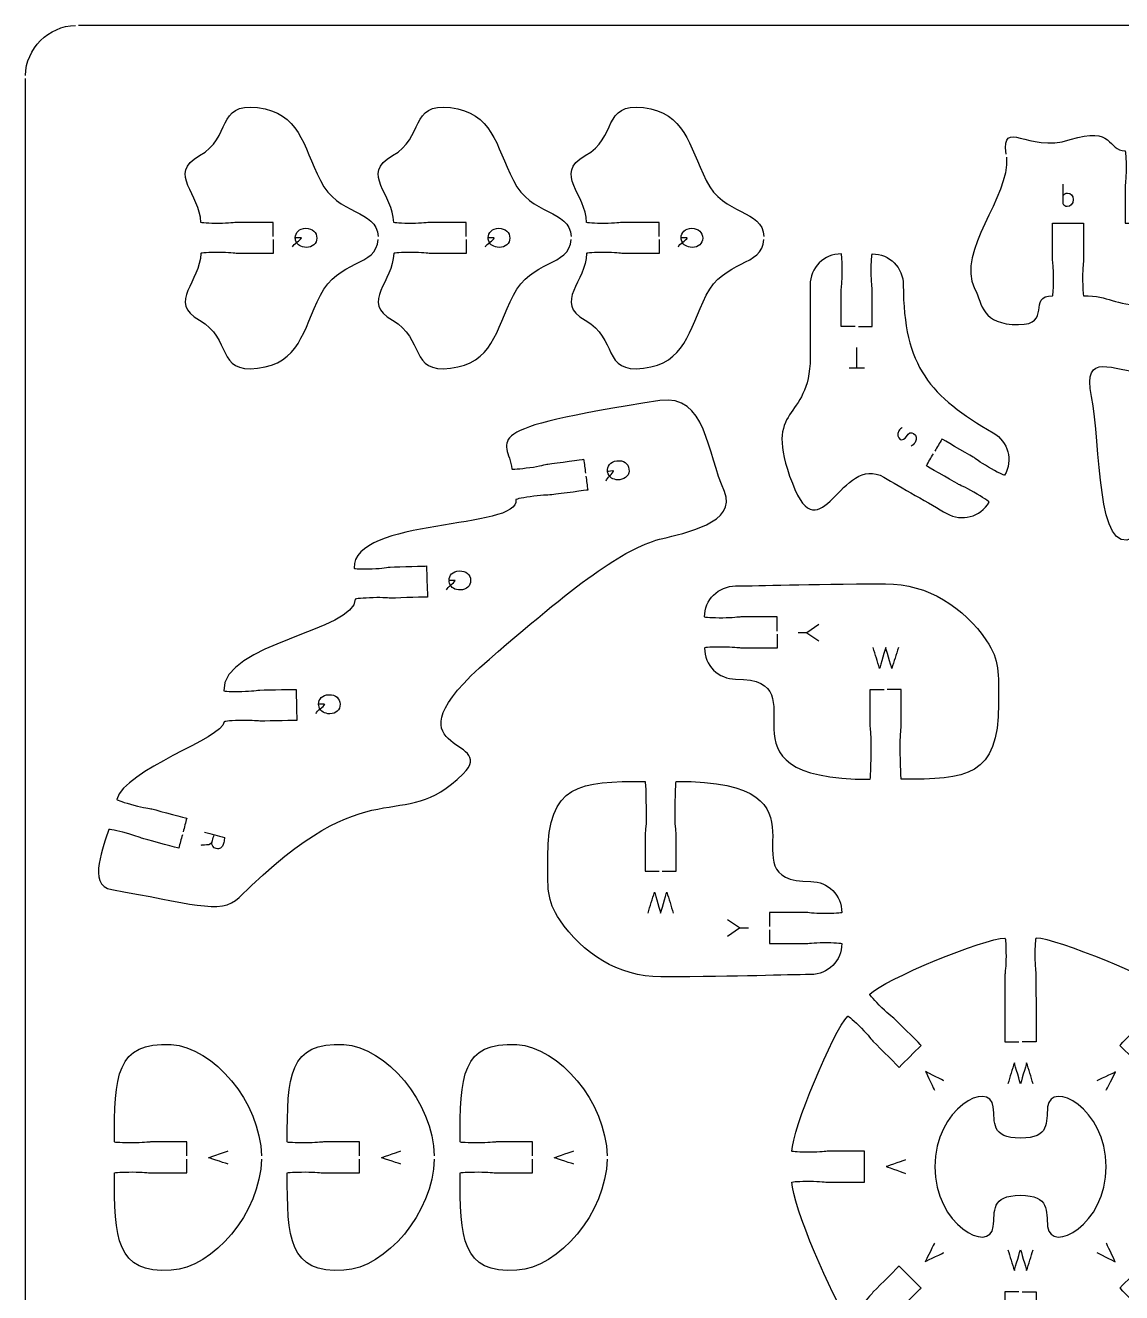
# Model space of a CAD drawing. Extents: x 0 to 300, y 0 to 300.
# Drawn here: x 0 to 105.9, y 177.7 to 300.1 of the extents above; entities that cross this region are included whole.
import ezdxf

# ---------------------------------------------------------------- set-up
doc = ezdxf.new("R2010")
doc.units = 0
doc.header["$MEASUREMENT"] = 0
doc.layers.add('DEFAULT', color=7, linetype='CONTINUOUS')

msp = doc.modelspace()

# ---------------------------------------------------------------- linework, layer by layer
at = {"layer": 'DEFAULT', "color": 1}
for points in [[(294.85, 300.1), (5.15, 300.1)], [(0, 5.25), (0, 294.95)]]:
    msp.add_lwpolyline(points, dxfattribs=at)
at = {"layer": 'DEFAULT', "color": 250}
for points in [[(80.31, 266.97), (80.31, 268.99)], [(81.06, 266.97), (79.57, 266.97)], [(76.66, 242.23), (75.5, 241.42), (74.64, 241.42)], [(75.5, 241.42), (76.66, 240.65)], [(68.98, 212.9), (67.82, 213.68)], [(67.82, 212.1), (68.98, 212.9), (69.84, 212.9)]]:
    msp.add_lwpolyline(points, dxfattribs=at)
at = {"layer": 'DEFAULT', "color": 1}
msp.add_open_spline([(0, 295.25), (0.08, 297.88), (2.22, 300.02), (4.85, 300.1)], degree=3, dxfattribs=at)
for points, knots in [([(23.94, 279.71), (23.94, 280.16), (23.94, 280.61), (23.94, 281.06), (22.78, 281.06), (21.61, 281.06), (20.44, 281.06), (20.27, 281.06), (19.66, 280.96), (18.69, 280.96), (17.73, 280.96), (16.94, 281.01), (16.94, 281.06), (16.94, 283.75), (13.67, 285.77), (16.82, 287.51), (19.98, 289.25), (18.4, 292.66), (22.44, 292.16), (26.47, 291.66), (26.79, 288.59), (28.5, 285.1), (30.19, 281.68), (33.94, 282.34), (34.08, 279.71)], [0, 0, 0, 0, 3.82, 3.82, 3.82, 13.74, 13.74, 13.74, 14.74, 14.74, 14.74, 15.74, 15.74, 15.74, 16.74, 16.74, 16.74, 17.74, 17.74, 17.74, 18.74, 18.74, 18.74, 19.74, 19.74, 19.74, 19.74]), ([(42.58, 279.71), (42.58, 280.16), (42.58, 280.61), (42.58, 281.06), (41.41, 281.06), (40.25, 281.06), (39.08, 281.06), (38.9, 281.06), (38.3, 280.96), (37.33, 280.96), (36.36, 280.96), (35.58, 281.01), (35.58, 281.06), (35.58, 283.75), (32.31, 285.77), (35.46, 287.51), (38.61, 289.25), (37.04, 292.66), (41.07, 292.16), (45.11, 291.66), (45.42, 288.59), (47.14, 285.1), (48.83, 281.68), (52.58, 282.34), (52.72, 279.71)], [0, 0, 0, 0, 3.82, 3.82, 3.82, 13.74, 13.74, 13.74, 14.74, 14.74, 14.74, 15.74, 15.74, 15.74, 16.74, 16.74, 16.74, 17.74, 17.74, 17.74, 18.74, 18.74, 18.74, 19.74, 19.74, 19.74, 19.74]), ([(61.21, 279.71), (61.21, 280.16), (61.21, 280.61), (61.21, 281.06), (60.05, 281.06), (58.88, 281.06), (57.71, 281.06), (57.54, 281.06), (56.93, 280.96), (55.96, 280.96), (55, 280.96), (54.21, 281.01), (54.21, 281.06), (54.21, 283.75), (50.94, 285.77), (54.09, 287.51), (57.25, 289.25), (55.67, 292.66), (59.71, 292.16), (63.74, 291.66), (64.06, 288.59), (65.77, 285.1), (67.46, 281.68), (71.21, 282.34), (71.35, 279.71)], [0, 0, 0, 0, 3.82, 3.82, 3.82, 13.74, 13.74, 13.74, 14.74, 14.74, 14.74, 15.74, 15.74, 15.74, 16.74, 16.74, 16.74, 17.74, 17.74, 17.74, 18.74, 18.74, 18.74, 19.74, 19.74, 19.74, 19.74]), ([(94.74, 287.66), (94.33, 291.27), (96.75, 287.71), (100.92, 289.06), (105.16, 290.43), (104.53, 287.98), (106.23, 287.98), (106.29, 287.98), (106.33, 287.19), (106.33, 286.23), (106.33, 285.26), (106.23, 284.65), (106.23, 284.48), (106.23, 283.31), (106.23, 282.14), (106.23, 280.98), (107.23, 280.98), (108.23, 280.98), (109.23, 280.98), (109.23, 282.14), (109.23, 283.31), (109.23, 284.48), (109.23, 284.65), (109.13, 285.26), (109.13, 286.23), (109.13, 287.19), (109.18, 287.98), (109.23, 287.98), (111.37, 287.98), (114.23, 290.35), (114.31, 287.28)], [0, 0, 0, 0, 1, 1, 1, 2, 2, 2, 3, 3, 3, 4, 4, 4, 13.92, 13.92, 13.92, 22.42, 22.42, 22.42, 32.34, 32.34, 32.34, 33.34, 33.34, 33.34, 34.34, 34.34, 34.34, 35.34, 35.34, 35.34, 35.34]), ([(94.78, 287.36), (95.12, 283.51), (89.89, 278.3), (91.7, 274.68), (92.5, 273.09), (92.33, 271.19), (95.95, 271.19), (99.23, 271.19), (96.74, 273.98), (99.23, 273.98), (99.28, 273.98), (99.33, 274.76), (99.33, 275.73), (99.33, 276.7), (99.23, 277.3), (99.23, 277.48), (99.23, 278.64), (99.23, 279.81), (99.23, 280.98), (100.23, 280.98), (101.23, 280.98), (102.23, 280.98), (102.23, 279.81), (102.23, 278.64), (102.23, 277.48), (102.23, 277.3), (102.13, 276.7), (102.13, 275.73), (102.13, 274.76), (102.17, 273.98), (102.23, 273.98), (104.78, 273.98), (105.03, 273.06), (108.27, 273.06), (111.51, 273.06), (114.5, 273.87), (113.88, 275.93), (113.27, 277.95), (114.28, 283.66), (114.31, 286.98)], [0, 0, 0, 0, 1, 1, 1, 2, 2, 2, 3, 3, 3, 4, 4, 4, 5, 5, 5, 14.92, 14.92, 14.92, 23.43, 23.43, 23.43, 33.35, 33.35, 33.35, 34.35, 34.35, 34.35, 35.35, 35.35, 35.35, 36.35, 36.35, 36.35, 37.35, 37.35, 37.35, 38.35, 38.35, 38.35, 38.35]), ([(23.94, 279.41), (23.94, 278.96), (23.94, 278.51), (23.94, 278.06), (22.78, 278.06), (21.61, 278.06), (20.44, 278.06), (20.27, 278.06), (19.66, 278.16), (18.69, 278.16), (17.73, 278.16), (16.94, 278.12), (16.94, 278.06), (16.94, 275.37), (13.67, 273.36), (16.82, 271.61), (19.98, 269.87), (18.4, 266.47), (22.44, 266.97), (26.47, 267.47), (26.79, 270.54), (28.5, 274.02), (30.19, 277.45), (33.95, 276.79), (34.08, 279.41)], [0, 0, 0, 0, 3.83, 3.83, 3.83, 13.75, 13.75, 13.75, 14.75, 14.75, 14.75, 15.75, 15.75, 15.75, 16.75, 16.75, 16.75, 17.75, 17.75, 17.75, 18.75, 18.75, 18.75, 19.75, 19.75, 19.75, 19.75]), ([(42.58, 279.41), (42.58, 278.96), (42.58, 278.51), (42.58, 278.06), (41.41, 278.06), (40.25, 278.06), (39.08, 278.06), (38.9, 278.06), (38.3, 278.16), (37.33, 278.16), (36.36, 278.16), (35.58, 278.12), (35.58, 278.06), (35.58, 275.37), (32.31, 273.36), (35.46, 271.61), (38.61, 269.87), (37.04, 266.47), (41.07, 266.97), (45.11, 267.47), (45.42, 270.54), (47.14, 274.02), (48.83, 277.45), (52.58, 276.79), (52.72, 279.41)], [0, 0, 0, 0, 3.83, 3.83, 3.83, 13.75, 13.75, 13.75, 14.75, 14.75, 14.75, 15.75, 15.75, 15.75, 16.75, 16.75, 16.75, 17.75, 17.75, 17.75, 18.75, 18.75, 18.75, 19.75, 19.75, 19.75, 19.75]), ([(61.21, 279.41), (61.21, 278.96), (61.21, 278.51), (61.21, 278.06), (60.05, 278.06), (58.88, 278.06), (57.71, 278.06), (57.54, 278.06), (56.93, 278.16), (55.96, 278.16), (55, 278.16), (54.21, 278.12), (54.21, 278.06), (54.21, 275.37), (50.94, 273.36), (54.09, 271.61), (57.25, 269.87), (55.67, 266.47), (59.71, 266.97), (63.74, 267.47), (64.06, 270.54), (65.77, 274.02), (67.46, 277.45), (71.22, 276.79), (71.35, 279.41)], [0, 0, 0, 0, 3.83, 3.83, 3.83, 13.75, 13.75, 13.75, 14.75, 14.75, 14.75, 15.75, 15.75, 15.75, 16.75, 16.75, 16.75, 17.75, 17.75, 17.75, 18.75, 18.75, 18.75, 19.75, 19.75, 19.75, 19.75]), ([(80.17, 271.02), (79.71, 271.02), (79.26, 271.02), (78.81, 271.02), (78.81, 272.19), (78.81, 273.36), (78.81, 274.52), (78.81, 274.7), (78.91, 275.31), (78.91, 276.27), (78.91, 277.24), (78.87, 278.02), (78.81, 278.02), (77.16, 278.02), (75.81, 276.68), (75.81, 275.02), (75.81, 272.69), (75.81, 270.36), (75.81, 268.02), (75.81, 261.64), (71.08, 263.64), (74.09, 255.86), (76.82, 248.76), (78.81, 258.83), (82.94, 256.44), (84.45, 255.56), (87.49, 253.81), (89, 252.94), (90.43, 252.11), (92.27, 252.6), (93.1, 254.03), (93.13, 254.08), (92.47, 254.51), (91.63, 255), (90.79, 255.48), (90.22, 255.7), (90.07, 255.79), (89.31, 256.22), (87.04, 257.54), (87.04, 257.54), (87.26, 257.93), (87.49, 258.32), (87.71, 258.71)], [0, 0, 0, 0, 3.83, 3.83, 3.83, 13.75, 13.75, 13.75, 14.75, 14.75, 14.75, 15.75, 15.75, 15.75, 16.75, 16.75, 16.75, 36.6, 36.6, 36.6, 37.6, 37.6, 37.6, 38.6, 38.6, 38.6, 39.6, 39.6, 39.6, 40.6, 40.6, 40.6, 41.6, 41.6, 41.6, 42.6, 42.6, 42.6, 43.6, 43.6, 43.6, 47.435205, 47.435205, 47.435205, 47.435205]), ([(80.47, 271.02), (80.91, 271.02), (81.36, 271.02), (81.81, 271.02), (81.81, 272.19), (81.81, 273.36), (81.81, 274.52), (81.81, 274.7), (81.71, 275.31), (81.71, 276.27), (81.71, 277.24), (81.76, 278.02), (81.81, 278.02), (83.47, 278.02), (84.81, 276.68), (84.81, 275.02), (84.81, 267.12), (87.44, 264.23), (93.5, 260.73), (94.94, 259.9), (95.43, 258.07), (94.6, 256.63), (94.57, 256.58), (93.87, 256.94), (93.03, 257.42), (92.2, 257.9), (91.72, 258.3), (91.57, 258.38), (90.81, 258.82), (88.54, 260.13), (88.54, 260.13), (88.31, 259.74), (88.09, 259.35), (87.86, 258.97)], [0, 0, 0, 0, 3.82, 3.82, 3.82, 13.74, 13.74, 13.74, 14.74, 14.74, 14.74, 15.74, 15.74, 15.74, 16.74, 16.74, 16.74, 17.74, 17.74, 17.74, 18.74, 18.74, 18.74, 19.74, 19.74, 19.74, 20.74, 20.74, 20.74, 21.74, 21.74, 21.74, 25.566552, 25.566552, 25.566552, 25.566552]), ([(122.63, 264.96), (122.63, 264.5), (122.63, 264.05), (122.63, 263.6), (123.79, 263.6), (124.96, 263.6), (126.13, 263.6), (126.3, 263.6), (126.91, 263.71), (127.88, 263.71), (128.84, 263.71), (129.63, 263.66), (129.63, 263.6), (129.63, 260.7), (128.59, 259.76), (123.54, 260.41), (118.5, 261.07), (117.32, 258.02), (115.02, 254.66), (112.71, 251.3), (110.65, 252.67), (107.03, 250.61), (103.42, 248.56), (103.92, 259.7), (102.99, 264.25), (102.05, 268.79), (105.21, 266.61), (107.89, 266.61), (107.94, 266.61), (107.99, 265.82), (107.99, 264.86), (107.99, 263.89), (107.89, 263.28), (107.89, 263.1), (107.89, 261.94), (107.89, 260.77), (107.89, 259.6), (108.34, 259.6), (108.79, 259.6), (109.24, 259.6)], [0, 0, 0, 0, 3.83, 3.83, 3.83, 13.75, 13.75, 13.75, 14.75, 14.75, 14.75, 15.75, 15.75, 15.75, 16.75, 16.75, 16.75, 17.75, 17.75, 17.75, 18.75, 18.75, 18.75, 19.75, 19.75, 19.75, 20.75, 20.75, 20.75, 21.75, 21.75, 21.75, 22.75, 22.75, 22.75, 32.67, 32.67, 32.67, 36.49, 36.49, 36.49, 36.49]), ([(15.17, 221.9), (15.05, 221.47), (14.93, 221.03), (14.82, 220.6), (14.82, 220.6), (12.28, 221.28), (11.43, 221.5), (11.26, 221.55), (10.7, 221.8), (9.77, 222.05), (8.84, 222.3), (8.07, 222.46), (8.05, 222.41), (7.67, 220.96), (5.88, 217), (8.34, 216.6), (15.72, 215.37), (18.91, 214.08), (20.65, 215.83), (33.63, 228.81), (36.2, 221.69), (42.28, 227.78), (45.96, 231.46), (33.95, 229.48), (44.83, 238.88), (54.02, 246.84), (58.09, 249.69), (61.58, 250.53), (63.53, 251.01), (68.87, 252.06), (67.53, 255.06), (65.87, 258.74), (65.77, 264.54), (61.29, 263.84), (43.14, 261.04), (46.6, 260.23), (47, 257.25), (47, 257.2), (47.78, 257.25), (48.74, 257.38), (49.7, 257.51), (50.29, 257.69), (50.46, 257.71), (51.33, 257.83), (53.93, 258.18), (53.93, 258.18), (53.99, 257.73), (54.05, 257.29), (54.11, 256.84)], [0, 0, 0, 0, 3.830157, 3.830157, 3.830157, 4.830157, 4.830157, 4.830157, 5.830157, 5.830157, 5.830157, 6.830157, 6.830157, 6.830157, 7.830157, 7.830157, 7.830157, 8.830157, 8.830157, 8.830157, 9.830157, 9.830157, 9.830157, 10.830157, 10.830157, 10.830157, 11.830157, 11.830157, 11.830157, 12.830157, 12.830157, 12.830157, 13.830157, 13.830157, 13.830157, 14.830157, 14.830157, 14.830157, 15.830157, 15.830157, 15.830157, 16.830157, 16.830157, 16.830157, 17.830157, 17.830157, 17.830157, 21.654317, 21.654317, 21.654317, 21.654317]), ([(54.15, 256.54), (54.21, 256.1), (54.27, 255.65), (54.33, 255.2), (54.33, 255.2), (51.73, 254.86), (50.86, 254.74), (50.69, 254.72), (50.07, 254.73), (49.11, 254.61), (48.16, 254.48), (47.39, 254.33), (47.39, 254.28), (47.79, 251.31), (31.6, 252.56), (31.75, 247.65), (31.76, 247.59), (32.54, 247.57), (33.51, 247.6), (34.47, 247.63), (35.08, 247.76), (35.25, 247.76), (36.13, 247.78), (38.75, 247.87), (38.75, 247.87), (38.78, 246.87), (38.81, 245.87), (38.85, 244.87), (38.85, 244.87), (36.22, 244.79), (35.35, 244.76), (35.17, 244.75), (34.56, 244.84), (33.6, 244.8), (32.63, 244.77), (31.86, 244.71), (31.85, 244.65), (31.94, 241.65), (19.03, 240.36), (19.16, 235.81), (19.16, 235.76), (19.95, 235.73), (20.91, 235.75), (21.88, 235.76), (22.49, 235.88), (22.66, 235.88), (23.54, 235.9), (26.16, 235.95), (26.16, 235.95), (26.18, 234.95), (26.2, 233.95), (26.22, 232.95), (26.22, 232.95), (23.6, 232.9), (22.72, 232.88), (22.55, 232.88), (21.94, 232.97), (20.97, 232.95), (20, 232.93), (19.23, 232.87), (19.22, 232.81), (19.08, 231.21), (9.6, 228.2), (8.83, 225.3), (8.83, 225.25), (9.57, 225), (10.49, 224.76), (11.43, 224.51), (12.04, 224.45), (12.21, 224.4), (13.05, 224.17), (15.59, 223.5), (15.59, 223.5), (15.47, 223.06), (15.36, 222.63), (15.24, 222.19)], [0, 0, 0, 0, 3.82416, 3.82416, 3.82416, 4.82416, 4.82416, 4.82416, 5.82416, 5.82416, 5.82416, 6.82416, 6.82416, 6.82416, 7.82416, 7.82416, 7.82416, 8.82416, 8.82416, 8.82416, 9.82416, 9.82416, 9.82416, 10.82416, 10.82416, 10.82416, 19.328771, 19.328771, 19.328771, 20.328771, 20.328771, 20.328771, 21.328771, 21.328771, 21.328771, 22.328771, 22.328771, 22.328771, 23.328771, 23.328771, 23.328771, 24.328771, 24.328771, 24.328771, 25.328771, 25.328771, 25.328771, 26.328771, 26.328771, 26.328771, 34.83047, 34.83047, 34.83047, 35.83047, 35.83047, 35.83047, 36.83047, 36.83047, 36.83047, 37.83047, 37.83047, 37.83047, 38.83047, 38.83047, 38.83047, 39.83047, 39.83047, 39.83047, 40.83047, 40.83047, 40.83047, 41.83047, 41.83047, 41.83047, 45.658054, 45.658054, 45.658054, 45.658054]), ([(72.61, 241.58), (72.61, 242.03), (72.61, 242.49), (72.61, 242.94), (71.44, 242.94), (70.27, 242.94), (69.11, 242.94), (68.94, 242.94), (68.32, 242.84), (67.36, 242.84), (66.39, 242.84), (65.61, 242.88), (65.61, 242.94), (65.61, 244.6), (66.95, 245.94), (68.61, 245.94), (71.2, 245.94), (75.09, 246.14), (83.1, 246.14), (87.23, 246.14), (90.66, 243.88), (92.85, 240.65), (94.13, 238.76), (94.01, 237.56), (94.01, 234.56), (94.01, 227.46), (90.97, 227.26), (84.61, 227.26), (84.56, 227.26), (84.51, 229.72), (84.51, 230.68), (84.51, 231.65), (84.61, 232.26), (84.61, 232.43), (84.61, 233.6), (84.61, 234.77), (84.61, 235.93), (84.16, 235.93), (83.71, 235.93), (83.26, 235.93)], [0, 0, 0, 0, 3.83, 3.83, 3.83, 13.75, 13.75, 13.75, 14.75, 14.75, 14.75, 15.75, 15.75, 15.75, 16.75, 16.75, 16.75, 17.75, 17.75, 17.75, 18.75, 18.75, 18.75, 19.75, 19.75, 19.75, 20.75, 20.75, 20.75, 21.75, 21.75, 21.75, 22.75, 22.75, 22.75, 32.67, 32.67, 32.67, 36.5, 36.5, 36.5, 36.5]), ([(72.61, 241.28), (72.61, 240.84), (72.61, 240.39), (72.61, 239.94), (71.44, 239.94), (70.27, 239.94), (69.11, 239.94), (68.94, 239.94), (68.32, 240.04), (67.36, 240.04), (66.39, 240.04), (65.61, 239.99), (65.61, 239.94), (65.61, 238.28), (66.95, 236.94), (68.61, 236.94), (77.46, 236.94), (65.26, 227.26), (81.61, 227.26), (81.67, 227.34), (81.71, 229.73), (81.71, 230.68), (81.71, 231.65), (81.61, 232.26), (81.61, 232.43), (81.61, 233.6), (81.61, 234.77), (81.61, 235.93), (82.06, 235.93), (82.51, 235.93), (82.96, 235.93)], [0, 0, 0, 0, 3.82, 3.82, 3.82, 13.74, 13.74, 13.74, 14.74, 14.74, 14.74, 15.74, 15.74, 15.74, 16.74, 16.74, 16.74, 17.74, 17.74, 17.74, 18.74, 18.74, 18.74, 19.74, 19.74, 19.74, 29.66, 29.66, 29.66, 33.48, 33.48, 33.48, 33.48]), ([(71.87, 212.73), (71.87, 212.29), (71.87, 211.84), (71.87, 211.39), (73.04, 211.39), (74.2, 211.39), (75.37, 211.39), (75.54, 211.39), (76.15, 211.49), (77.12, 211.49), (78.09, 211.49), (78.87, 211.44), (78.87, 211.39), (78.87, 209.73), (77.53, 208.39), (75.87, 208.39), (73.28, 208.39), (69.38, 208.18), (61.38, 208.18), (57.24, 208.18), (53.82, 210.45), (51.63, 213.67), (50.34, 215.56), (50.46, 216.76), (50.46, 219.77), (50.46, 226.86), (53.51, 227.06), (59.87, 227.06), (59.92, 227.06), (59.97, 224.61), (59.97, 223.64), (59.97, 222.67), (59.87, 222.07), (59.87, 221.89), (59.87, 220.72), (59.87, 219.56), (59.87, 218.39), (60.32, 218.39), (60.77, 218.39), (61.22, 218.39)], [0, 0, 0, 0, 3.82, 3.82, 3.82, 13.74, 13.74, 13.74, 14.74, 14.74, 14.74, 15.74, 15.74, 15.74, 16.74, 16.74, 16.74, 17.74, 17.74, 17.74, 18.74, 18.74, 18.74, 19.74, 19.74, 19.74, 20.74, 20.74, 20.74, 21.74, 21.74, 21.74, 22.74, 22.74, 22.74, 32.66, 32.66, 32.66, 36.49, 36.49, 36.49, 36.49]), ([(61.52, 218.39), (61.97, 218.39), (62.42, 218.39), (62.87, 218.39), (62.87, 219.56), (62.87, 220.72), (62.87, 221.89), (62.87, 222.07), (62.77, 222.67), (62.77, 223.64), (62.77, 224.59), (62.81, 226.99), (62.87, 227.06), (79.22, 227.06), (67.02, 217.38), (75.87, 217.38), (77.53, 217.38), (78.87, 216.04), (78.87, 214.39), (78.87, 214.33), (78.09, 214.29), (77.12, 214.29), (76.15, 214.29), (75.54, 214.39), (75.37, 214.39), (74.2, 214.39), (73.04, 214.39), (71.87, 214.39), (71.87, 213.94), (71.87, 213.49), (71.87, 213.03)], [0, 0, 0, 0, 3.82, 3.82, 3.82, 13.74, 13.74, 13.74, 14.74, 14.74, 14.74, 15.74, 15.74, 15.74, 16.74, 16.74, 16.74, 17.74, 17.74, 17.74, 18.74, 18.74, 18.74, 19.74, 19.74, 19.74, 29.66, 29.66, 29.66, 33.49, 33.49, 33.49, 33.49]), ([(95.98, 177.75), (95.53, 177.75), (95.07, 177.75), (94.62, 177.75), (94.62, 175.59), (94.62, 173.42), (94.62, 171.25), (94.62, 171.08), (94.73, 170.47), (94.73, 169.51), (94.73, 168.54), (94.68, 167.75), (94.63, 167.75), (92.63, 167.75), (82.99, 171.75), (81.58, 173.16), (81.54, 173.2), (82.06, 173.79), (82.74, 174.47), (83.43, 175.15), (83.92, 175.51), (84.05, 175.63), (84.67, 176.25), (86.52, 178.11), (86.52, 178.11), (85.82, 178.82), (85.11, 179.52), (84.4, 180.23), (84.4, 180.23), (82.55, 178.38), (81.93, 177.76), (81.8, 177.63), (81.44, 177.13), (80.76, 176.45), (80.08, 175.77), (79.49, 175.24), (79.45, 175.28), (78.04, 176.7), (74.05, 186.33), (74.05, 188.33), (74.05, 188.39), (74.83, 188.43), (75.8, 188.43), (76.76, 188.43), (77.37, 188.33), (77.55, 188.33), (78.42, 188.33), (81.05, 188.33), (81.05, 188.33), (81.05, 189.33), (81.05, 190.33), (81.05, 191.33), (81.05, 191.33), (78.42, 191.33), (77.55, 191.33), (77.37, 191.33), (76.77, 191.23), (75.8, 191.23), (74.83, 191.23), (74.05, 191.27), (74.05, 191.33), (74.05, 193.33), (78.04, 202.97), (79.45, 204.38), (79.49, 204.42), (80.08, 203.9), (80.76, 203.21), (81.45, 202.53), (81.8, 202.03), (81.93, 201.91), (82.55, 201.28), (84.4, 199.43), (84.4, 199.43), (85.11, 200.14), (85.82, 200.85), (86.53, 201.55), (86.53, 201.55), (84.67, 203.41), (84.05, 204.03), (83.92, 204.15), (83.43, 204.51), (82.74, 205.19), (82.06, 205.88), (81.54, 206.46), (81.58, 206.5), (82.99, 207.92), (92.63, 211.91), (94.63, 211.91), (94.68, 211.91), (94.73, 211.13), (94.73, 210.16), (94.73, 209.19), (94.63, 208.58), (94.63, 208.41), (94.62, 207.53), (94.62, 201.91), (94.62, 201.91), (95.07, 201.91), (95.53, 201.91), (95.98, 201.91)], [0, 0, 0, 0, 3.83, 3.83, 3.83, 22.25, 22.25, 22.25, 23.25, 23.25, 23.25, 24.25, 24.25, 24.25, 25.25, 25.25, 25.25, 26.25, 26.25, 26.25, 27.25, 27.25, 27.25, 28.25, 28.25, 28.25, 36.742355, 36.742355, 36.742355, 37.742355, 37.742355, 37.742355, 38.742355, 38.742355, 38.742355, 39.742355, 39.742355, 39.742355, 40.742355, 40.742355, 40.742355, 41.742355, 41.742355, 41.742355, 42.742355, 42.742355, 42.742355, 43.742355, 43.742355, 43.742355, 52.252355, 52.252355, 52.252355, 53.252355, 53.252355, 53.252355, 54.252355, 54.252355, 54.252355, 55.252355, 55.252355, 55.252355, 56.252355, 56.252355, 56.252355, 57.252355, 57.252355, 57.252355, 58.252355, 58.252355, 58.252355, 59.252355, 59.252355, 59.252355, 67.758853, 67.758853, 67.758853, 68.758853, 68.758853, 68.758853, 69.758853, 69.758853, 69.758853, 70.758853, 70.758853, 70.758853, 71.758853, 71.758853, 71.758853, 72.758853, 72.758853, 72.758853, 73.758853, 73.758853, 73.758853, 74.758853, 74.758853, 74.758853, 78.588853, 78.588853, 78.588853, 78.588853]), ([(96.28, 177.75), (96.73, 177.75), (97.18, 177.75), (97.63, 177.75), (97.63, 175.59), (97.63, 173.42), (97.63, 171.25), (97.63, 171.08), (97.53, 170.47), (97.52, 169.5), (97.52, 168.54), (97.57, 167.76), (97.62, 167.75), (99.62, 167.75), (109.26, 171.75), (110.68, 173.16), (110.71, 173.2), (110.2, 173.78), (109.51, 174.47), (108.83, 175.15), (108.33, 175.51), (108.2, 175.63), (107.58, 176.25), (105.73, 178.11), (105.73, 178.11), (106.43, 178.82), (107.14, 179.52), (107.85, 180.23), (107.85, 180.23), (109.71, 178.38), (110.32, 177.75), (110.45, 177.63), (110.81, 177.13), (111.49, 176.45), (112.18, 175.76), (112.76, 175.24), (112.8, 175.28), (114.21, 176.7), (118.2, 186.33), (118.2, 188.33), (118.2, 188.39), (117.42, 188.43), (116.45, 188.43), (115.49, 188.43), (114.88, 188.33), (114.7, 188.33), (113.54, 188.33), (112.37, 188.33), (111.2, 188.33), (111.2, 189.33), (111.2, 190.33), (111.2, 191.33), (111.2, 191.33), (113.83, 191.33), (114.7, 191.33), (114.88, 191.33), (115.48, 191.23), (116.45, 191.23), (117.42, 191.23), (118.2, 191.28), (118.2, 191.33), (118.2, 193.33), (114.21, 202.97), (112.8, 204.38), (112.76, 204.42), (112.18, 203.9), (111.49, 203.22), (110.8, 202.53), (110.45, 202.03), (110.32, 201.91), (109.7, 201.29), (107.85, 199.43), (107.85, 199.43), (107.14, 200.14), (106.43, 200.85), (105.73, 201.55), (105.73, 201.55), (107.59, 203.41), (108.2, 204.03), (108.33, 204.15), (108.83, 204.51), (109.51, 205.2), (110.19, 205.88), (110.71, 206.46), (110.68, 206.5), (109.26, 207.92), (99.63, 211.91), (97.63, 211.91), (97.57, 211.91), (97.52, 211.13), (97.52, 210.16), (97.52, 209.19), (97.63, 208.58), (97.62, 208.41), (97.63, 207.53), (97.63, 201.91), (97.63, 201.91), (97.18, 201.91), (96.73, 201.91), (96.28, 201.91)], [0, 0, 0, 0, 3.83, 3.83, 3.83, 22.26, 22.26, 22.26, 23.26, 23.26, 23.26, 24.26, 24.26, 24.26, 25.26, 25.26, 25.26, 26.26, 26.26, 26.26, 27.26, 27.26, 27.26, 28.26, 28.26, 28.26, 36.766498, 36.766498, 36.766498, 37.766498, 37.766498, 37.766498, 38.766498, 38.766498, 38.766498, 39.766498, 39.766498, 39.766498, 40.766498, 40.766498, 40.766498, 41.766498, 41.766498, 41.766498, 42.766498, 42.766498, 42.766498, 52.696498, 52.696498, 52.696498, 61.196503, 61.196503, 61.196503, 62.196503, 62.196503, 62.196503, 63.196503, 63.196503, 63.196503, 64.196503, 64.196503, 64.196503, 65.196503, 65.196503, 65.196503, 66.196503, 66.196503, 66.196503, 67.196503, 67.196503, 67.196503, 68.196503, 68.196503, 68.196503, 76.703001, 76.703001, 76.703001, 77.703001, 77.703001, 77.703001, 78.703001, 78.703001, 78.703001, 79.703001, 79.703001, 79.703001, 80.703001, 80.703001, 80.703001, 81.703001, 81.703001, 81.703001, 82.703001, 82.703001, 82.703001, 83.703001, 83.703001, 83.703001, 87.533001, 87.533001, 87.533001, 87.533001]), ([(15.6, 190.87), (15.6, 191.32), (15.6, 191.77), (15.6, 192.22), (14.43, 192.22), (13.27, 192.22), (12.1, 192.22), (11.92, 192.22), (11.32, 192.13), (10.35, 192.13), (9.38, 192.13), (8.6, 192.17), (8.6, 192.22), (8.6, 198.59), (8.75, 201.94), (14.09, 201.63), (18.11, 201.4), (22.72, 196.09), (22.8, 190.87)], [0, 0, 0, 0, 3.83, 3.83, 3.83, 13.75, 13.75, 13.75, 14.75, 14.75, 14.75, 15.75, 15.75, 15.75, 16.75, 16.75, 16.75, 17.75, 17.75, 17.75, 17.75]), ([(32.29, 190.87), (32.29, 191.32), (32.29, 191.77), (32.29, 192.22), (31.13, 192.22), (29.96, 192.22), (28.79, 192.22), (28.62, 192.22), (28.01, 192.13), (27.04, 192.13), (26.08, 192.13), (25.29, 192.17), (25.29, 192.22), (25.29, 198.59), (25.45, 201.94), (30.78, 201.63), (34.8, 201.4), (39.41, 196.09), (39.5, 190.87)], [0, 0, 0, 0, 3.83, 3.83, 3.83, 13.75, 13.75, 13.75, 14.75, 14.75, 14.75, 15.75, 15.75, 15.75, 16.75, 16.75, 16.75, 17.75, 17.75, 17.75, 17.75]), ([(48.99, 190.87), (48.99, 191.32), (48.99, 191.77), (48.99, 192.22), (47.82, 192.22), (46.66, 192.22), (45.49, 192.22), (45.31, 192.22), (44.71, 192.13), (43.74, 192.13), (42.77, 192.13), (41.99, 192.17), (41.99, 192.22), (41.99, 198.59), (42.14, 201.94), (47.48, 201.63), (51.5, 201.4), (56.11, 196.09), (56.19, 190.87)], [0, 0, 0, 0, 3.83, 3.83, 3.83, 13.75, 13.75, 13.75, 14.75, 14.75, 14.75, 15.75, 15.75, 15.75, 16.75, 16.75, 16.75, 17.75, 17.75, 17.75, 17.75]), ([(98.75, 184.05), (98.58, 185.51), (99.02, 187.07), (96.12, 187.07), (93.22, 187.07), (93.67, 185.51), (93.5, 184.05), (93.19, 181.39), (87.81, 184.18), (87.86, 189.83), (87.81, 195.48), (93.19, 198.27), (93.5, 195.6), (93.67, 194.14), (93.23, 192.59), (96.13, 192.59), (99.03, 192.59), (98.58, 194.14), (98.75, 195.6), (99.06, 198.27), (104.44, 195.48), (104.4, 189.83), (104.44, 184.18), (99.06, 181.39), (98.75, 184.05)], [1, 1, 1, 1, 2, 2, 2, 3, 3, 3, 4, 4, 4, 5, 5, 5, 6, 6, 6, 7, 7, 7, 8, 8, 8, 9, 9, 9, 9]), ([(22.8, 190.57), (22.72, 185.36), (18.11, 180.05), (14.09, 179.82), (8.75, 179.51), (8.6, 182.87), (8.6, 189.23), (8.6, 189.28), (9.38, 189.32), (10.35, 189.32), (11.32, 189.32), (11.92, 189.23), (12.1, 189.23), (13.27, 189.23), (14.43, 189.23), (15.6, 189.23), (15.6, 189.67), (15.6, 190.12), (15.6, 190.57)], [0, 0, 0, 0, 1, 1, 1, 2, 2, 2, 3, 3, 3, 4, 4, 4, 13.92, 13.92, 13.92, 17.74, 17.74, 17.74, 17.74]), ([(39.5, 190.57), (39.41, 185.36), (34.8, 180.05), (30.78, 179.82), (25.45, 179.51), (25.29, 182.87), (25.29, 189.23), (25.29, 189.28), (26.08, 189.32), (27.04, 189.32), (28.01, 189.32), (28.62, 189.23), (28.79, 189.23), (29.96, 189.23), (31.13, 189.23), (32.29, 189.23), (32.29, 189.67), (32.29, 190.12), (32.29, 190.57)], [0, 0, 0, 0, 1, 1, 1, 2, 2, 2, 3, 3, 3, 4, 4, 4, 13.92, 13.92, 13.92, 17.74, 17.74, 17.74, 17.74]), ([(56.19, 190.57), (56.11, 185.36), (51.5, 180.05), (47.48, 179.82), (42.14, 179.51), (41.99, 182.87), (41.99, 189.23), (41.99, 189.28), (42.77, 189.32), (43.74, 189.32), (44.71, 189.32), (45.31, 189.23), (45.49, 189.23), (46.66, 189.23), (47.82, 189.23), (48.99, 189.23), (48.99, 189.67), (48.99, 190.12), (48.99, 190.57)], [0, 0, 0, 0, 1, 1, 1, 2, 2, 2, 3, 3, 3, 4, 4, 4, 13.92, 13.92, 13.92, 17.74, 17.74, 17.74, 17.74])]:
    msp.add_open_spline(points, degree=3, knots=knots, dxfattribs=at)
at = {"layer": 'DEFAULT', "color": 250}
for points, knots in [([(100.24, 283.67), (100.32, 283.8), (100.47, 283.89), (100.68, 283.89), (101, 283.89), (101.22, 283.64), (101.22, 283.26), (101.22, 282.82), (100.93, 282.6), (100.64, 282.6), (100.46, 282.6), (100.33, 282.67), (100.24, 282.84), (100.24, 282.93), (100.24, 284.77), (100.24, 284.77)], [0, 0, 0, 0, 1.003, 1.003, 1.003, 2.006, 2.006, 2.006, 3.009, 3.009, 3.009, 4.012, 4.012, 4.012, 5.015, 5.015, 5.015, 5.015]), ([(25.81, 278.7), (25.88, 278.97), (26.59, 279.33), (26.67, 279.56), (26.68, 279.61), (26.07, 279.56), (26.07, 279.6), (26.09, 280.08), (26.44, 280.49), (27.09, 280.49), (27.74, 280.49), (28.16, 280.09), (28.16, 279.55), (28.16, 279), (27.73, 278.64), (27.14, 278.64), (26.62, 278.64), (26.25, 278.95), (26.16, 279.18), (26.08, 279.41), (26.07, 279.56), (26.07, 279.56)], [0, 0, 0, 0, 1, 1, 1, 2, 2, 2, 3, 3, 3, 4, 4, 4, 5, 5, 5, 6, 6, 6, 7, 7, 7, 7]), ([(44.44, 278.7), (44.52, 278.97), (45.22, 279.33), (45.3, 279.56), (45.32, 279.61), (44.71, 279.56), (44.71, 279.6), (44.73, 280.08), (45.08, 280.49), (45.73, 280.49), (46.38, 280.49), (46.8, 280.09), (46.8, 279.55), (46.8, 279), (46.37, 278.64), (45.77, 278.64), (45.25, 278.64), (44.88, 278.95), (44.8, 279.18), (44.72, 279.41), (44.7, 279.56), (44.7, 279.56)], [0, 0, 0, 0, 1, 1, 1, 2, 2, 2, 3, 3, 3, 4, 4, 4, 5, 5, 5, 6, 6, 6, 7, 7, 7, 7]), ([(63.08, 278.7), (63.15, 278.97), (63.86, 279.33), (63.94, 279.56), (63.96, 279.61), (63.34, 279.56), (63.34, 279.6), (63.36, 280.08), (63.72, 280.49), (64.37, 280.49), (65.01, 280.49), (65.43, 280.09), (65.43, 279.55), (65.43, 279), (65.01, 278.64), (64.41, 278.64), (63.89, 278.64), (63.52, 278.95), (63.44, 279.18), (63.35, 279.41), (63.34, 279.56), (63.34, 279.56)], [0, 0, 0, 0, 1, 1, 1, 2, 2, 2, 3, 3, 3, 4, 4, 4, 5, 5, 5, 6, 6, 6, 7, 7, 7, 7]), ([(84.7, 261.24), (84.6, 261.18), (84.47, 261.07), (84.38, 260.91), (84.18, 260.57), (84.27, 260.24), (84.52, 260.1), (84.71, 259.99), (84.97, 260.14), (85.11, 260.38), (85.32, 260.75), (85.57, 260.81), (85.81, 260.67), (86.08, 260.51), (86.15, 260.19), (85.94, 259.81), (85.84, 259.64), (85.7, 259.5), (85.57, 259.43)], [0, 0, 0, 0, 1, 1, 1, 2, 2, 2, 3, 3, 3, 4, 4, 4, 5, 5, 5, 6, 6, 6, 6]), ([(56.1, 256.08), (56.13, 256.36), (56.78, 256.81), (56.83, 257.05), (56.84, 257.1), (56.24, 256.97), (56.24, 257.01), (56.19, 257.48), (56.49, 257.94), (57.13, 258.03), (57.77, 258.11), (58.24, 257.77), (58.31, 257.23), (58.39, 256.69), (58.01, 256.28), (57.42, 256.2), (56.91, 256.13), (56.5, 256.39), (56.38, 256.61), (56.27, 256.82), (56.24, 256.97), (56.24, 256.97)], [0, 0, 0, 0, 1, 1, 1, 2, 2, 2, 3, 3, 3, 4, 4, 4, 5, 5, 5, 6, 6, 6, 7, 7, 7, 7]), ([(40.69, 245.56), (40.76, 245.84), (41.45, 246.22), (41.52, 246.45), (41.54, 246.5), (40.93, 246.43), (40.93, 246.47), (40.93, 246.95), (41.27, 247.37), (41.92, 247.39), (42.57, 247.41), (43, 247.03), (43.01, 246.48), (43.03, 245.94), (42.62, 245.57), (42.02, 245.55), (41.5, 245.53), (41.12, 245.83), (41.03, 246.06), (40.94, 246.28), (40.92, 246.44), (40.92, 246.44)], [0, 0, 0, 0, 1, 1, 1, 2, 2, 2, 3, 3, 3, 4, 4, 4, 5, 5, 5, 6, 6, 6, 7, 7, 7, 7]), ([(84.33, 239.98), (84.12, 239.31), (83.91, 238.64), (83.7, 237.96), (83.63, 238.22), (83.11, 239.98), (83.11, 239.98), (83.11, 239.98), (82.58, 238.22), (82.52, 237.96), (82.31, 238.64), (82.1, 239.31), (81.89, 239.98)], [0, 0, 0, 0, 6.000044, 6.000044, 6.000044, 7.000044, 7.000044, 7.000044, 8.000044, 8.000044, 8.000044, 13.999791, 13.999791, 13.999791, 13.999791]), ([(28.08, 233.62), (28.14, 233.89), (28.84, 234.27), (28.92, 234.5), (28.93, 234.54), (28.32, 234.48), (28.32, 234.52), (28.33, 235), (28.68, 235.42), (29.33, 235.43), (29.97, 235.45), (30.4, 235.06), (30.41, 234.51), (30.42, 233.96), (30, 233.6), (29.41, 233.59), (28.89, 233.58), (28.51, 233.88), (28.42, 234.11), (28.33, 234.34), (28.32, 234.49), (28.32, 234.49)], [0, 0, 0, 0, 1, 1, 1, 2, 2, 2, 3, 3, 3, 4, 4, 4, 5, 5, 5, 6, 6, 6, 7, 7, 7, 7]), ([(16.99, 220.9), (17.06, 220.93), (17.24, 220.94), (17.5, 220.95), (17.87, 220.96), (17.99, 221.05), (18.08, 221.35), (18.13, 221.53), (18.18, 221.72), (18.23, 221.91)], [0, 0, 0, 0, 1, 1, 1, 2, 2, 2, 3.656964, 3.656964, 3.656964, 3.656964]), ([(17.32, 222.15), (17.97, 221.98), (18.61, 221.81), (19.25, 221.64), (19.24, 221.5), (19.21, 221.32), (19.16, 221.14), (19.09, 220.87), (18.99, 220.71), (18.85, 220.62), (18.74, 220.54), (18.59, 220.53), (18.44, 220.57), (18.18, 220.63), (17.95, 220.89), (18.04, 221.25)], [0, 0, 0, 0, 5.652024, 5.652024, 5.652024, 6.652024, 6.652024, 6.652024, 7.652024, 7.652024, 7.652024, 8.652024, 8.652024, 8.652024, 9.652024, 9.652024, 9.652024, 9.652024]), ([(60.15, 214.34), (60.36, 215.01), (60.57, 215.69), (60.78, 216.36), (60.85, 216.11), (61.37, 214.34), (61.37, 214.34), (61.37, 214.34), (61.89, 216.11), (61.96, 216.36), (62.17, 215.69), (62.38, 215.01), (62.59, 214.34)], [0, 0, 0, 0, 6.000044, 6.000044, 6.000044, 7.000044, 7.000044, 7.000044, 8.000044, 8.000044, 8.000044, 13.999791, 13.999791, 13.999791, 13.999791]), ([(97.35, 197.85), (97.14, 198.53), (96.93, 199.2), (96.72, 199.88), (96.65, 199.62), (96.13, 197.85), (96.13, 197.85), (96.13, 197.85), (95.6, 199.62), (95.54, 199.88), (95.33, 199.2), (95.12, 198.53), (94.91, 197.85)], [0, 0, 0, 0, 5.999089, 5.999089, 5.999089, 6.999089, 6.999089, 6.999089, 7.999089, 7.999089, 7.999089, 13.997882, 13.997882, 13.997882, 13.997882]), ([(88.74, 198.13), (88.74, 198.13), (87.19, 198.89), (86.96, 199.02), (87.09, 198.8), (87.82, 197.21), (87.82, 197.21)], [0, 0, 0, 0, 1.019799, 1.019799, 1.019799, 2.019799, 2.019799, 2.019799, 2.019799]), ([(104.42, 197.22), (104.42, 197.22), (105.19, 198.76), (105.32, 198.99), (105.09, 198.86), (103.51, 198.14), (103.51, 198.14)], [0, 0, 0, 0, 1.019799, 1.019799, 1.019799, 2.019799, 2.019799, 2.019799, 2.019799]), ([(19.59, 190.07), (19.59, 190.07), (17.95, 190.63), (17.7, 190.7), (17.95, 190.77), (19.59, 191.37), (19.59, 191.37)], [0, 0, 0, 0, 1.02, 1.02, 1.02, 2.02, 2.02, 2.02, 2.02]), ([(36.28, 190.07), (36.28, 190.07), (34.65, 190.63), (34.39, 190.7), (34.64, 190.77), (36.28, 191.37), (36.28, 191.37)], [0, 0, 0, 0, 1.02, 1.02, 1.02, 2.02, 2.02, 2.02, 2.02]), ([(52.98, 190.07), (52.98, 190.07), (51.34, 190.63), (51.09, 190.7), (51.34, 190.77), (52.98, 191.37), (52.98, 191.37)], [0, 0, 0, 0, 1.02, 1.02, 1.02, 2.02, 2.02, 2.02, 2.02]), ([(85.03, 190.48), (85.03, 190.48), (83.4, 189.92), (83.15, 189.85), (83.4, 189.78), (85.03, 189.18), (85.03, 189.18)], [0, 0, 0, 0, 1.019, 1.019, 1.019, 2.019, 2.019, 2.019, 2.019]), ([(87.83, 182.45), (87.83, 182.45), (87.06, 180.9), (86.93, 180.67), (87.16, 180.8), (88.74, 181.53), (88.74, 181.53)], [0, 0, 0, 0, 1.019799, 1.019799, 1.019799, 2.019799, 2.019799, 2.019799, 2.019799]), ([(103.51, 181.53), (103.51, 181.53), (105.06, 180.77), (105.29, 180.64), (105.16, 180.86), (104.43, 182.45), (104.43, 182.45)], [0, 0, 0, 0, 1.019799, 1.019799, 1.019799, 2.019799, 2.019799, 2.019799, 2.019799]), ([(94.91, 181.81), (95.12, 181.13), (95.33, 180.46), (95.54, 179.79), (95.6, 180.04), (96.13, 181.81), (96.13, 181.81), (96.13, 181.81), (96.65, 180.04), (96.72, 179.79), (96.93, 180.46), (97.14, 181.13), (97.35, 181.81)], [0, 0, 0, 0, 6.000044, 6.000044, 6.000044, 7.000044, 7.000044, 7.000044, 8.000044, 8.000044, 8.000044, 13.999791, 13.999791, 13.999791, 13.999791])]:
    msp.add_open_spline(points, degree=3, knots=knots, dxfattribs=at)

doc.saveas('drawing.dxf')
